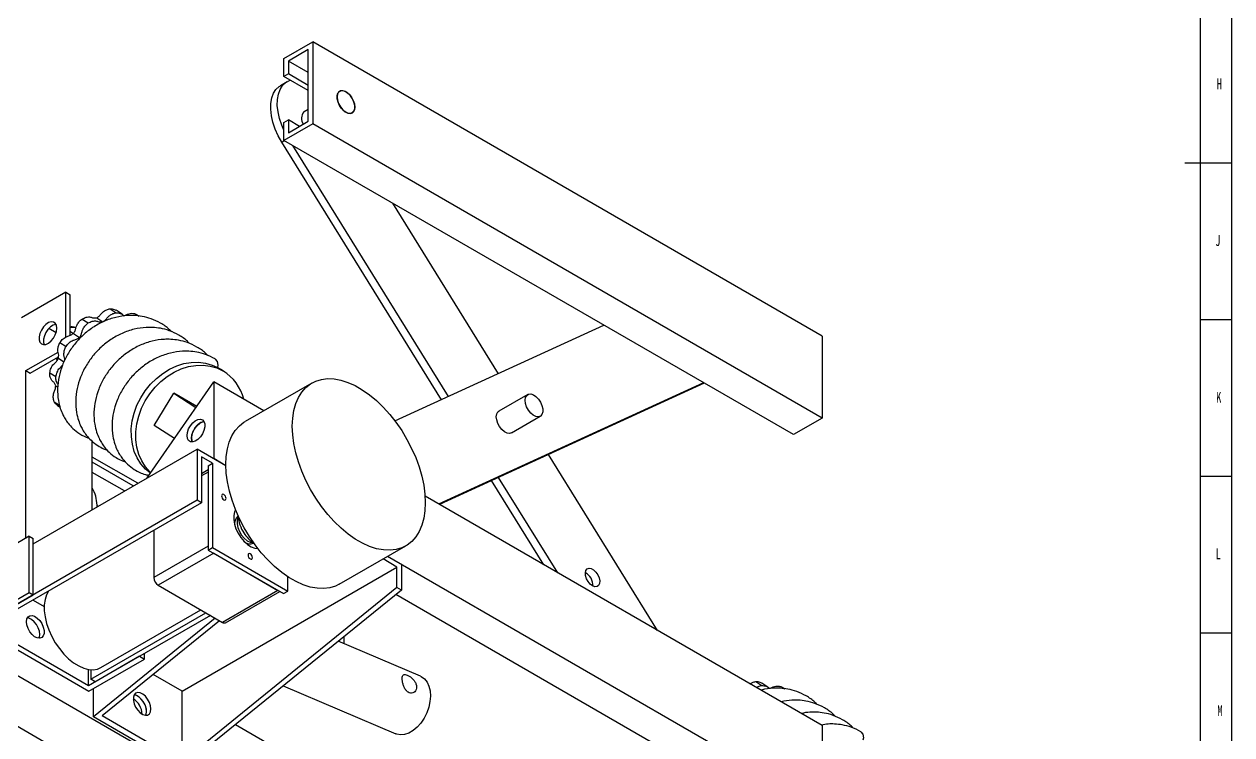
# Model space of a CAD drawing. Header units: millimetres. Extents: x 0 to 1189, y -577 to 841.
# Drawn here: x 803.5 to 1189, y 238 to 464.8 of the extents above; entities that cross this region are included whole.
import ezdxf

# ---------------------------------------------------------------- set-up
doc = ezdxf.new("R2010")
doc.units = ezdxf.units.MM
doc.layers.add('10', color=7, linetype='Continuous')
doc.layers.add('5', color=7, linetype='Continuous')
doc.styles.add('SLDTEXTSTYLE5', font='TXT', dxfattribs={"width": 0.7})

msp = doc.modelspace()

# ---------------------------------------------------------------- linework, layer by layer
at = {"color": 7, "linetype": 'Continuous', "lineweight": 25}
for p, q in [((886.44645, 453.83863), (895.63884, 459.14528)), ((895.63884, 459.14528), (895.63884, 433.01597)), ((1058.2734, 365.25835), (895.63884, 459.14528)), ((894.22462, 456.69579), (887.86066, 453.02195)), ((894.22462, 433.83265), (894.22462, 456.69579)), ((886.44645, 448.12285), (886.44645, 453.83863)), ((887.86066, 453.02195), (887.86066, 448.93925)), ((894.22462, 449.34811), (887.86066, 453.02195)), ((887.86066, 448.93925), (886.44645, 448.12285)), ((894.22463, 443.6326), (886.44645, 448.12285)), ((894.22462, 445.26541), (887.86066, 448.93925)), ((887.43234, 446.41704), (885.31102, 445.19242)), ((892.82586, 436.82243), (892.93189, 436.8905)), ((894.22462, 437.63677), (892.93189, 436.8905)), ((886.44645, 433.42511), (887.86066, 434.24151)), ((886.44645, 427.70932), (886.44645, 433.42511)), ((895.63884, 433.01597), (886.44645, 427.70932)), ((887.86066, 434.24151), (887.86066, 430.15881)), ((891.39677, 432.20016), (887.86066, 434.24151)), ((887.86066, 430.15881), (894.22462, 433.83265)), ((1058.2734, 339.12904), (895.63884, 433.01597)), ((936.69538, 344.97794), (885.72963, 427.17016)), ((1049.08102, 333.82239), (886.44645, 427.70932)), ((938.93878, 346.00569), (889.29605, 426.06428)), ((921.07224, 407.72028), (954.82687, 353.28434)), ((816.79643, 379.25773), (802.6543, 371.09365)), ((816.79643, 364.92552), (816.79643, 379.25773)), ((816.79643, 379.25773), (818.21064, 378.44132)), ((818.21064, 365.5007), (818.21064, 378.44132)), ((830.97655, 374.00454), (832.91032, 372.73732)), ((822.02259, 370.7253), (823.95635, 369.45808)), ((826.68697, 371.12488), (828.62074, 369.85767)), ((834.81154, 372.2318), (832.87777, 373.49901)), ((839.43031, 372.21657), (840.27516, 371.66293)), ((813.718, 366.33953), (811.39073, 367.68303)), ((921.89618, 338.19813), (988.58151, 368.74801)), ((814.96763, 363.25751), (816.90139, 361.99029)), ((819.25721, 366.13717), (821.19097, 364.86995)), ((1058.2734, 365.25835), (1058.2734, 339.12904)), ((804.06851, 354.24873), (814.37186, 360.19673)), ((805.48272, 353.43233), (814.51543, 358.6468)), ((814.46742, 358.1903), (816.2516, 357.0211)), ((865.53615, 355.10912), (866.17775, 354.71414)), ((867.62808, 353.76373), (866.17775, 354.71414)), ((804.06851, 300.77156), (804.06851, 354.24873)), ((804.06851, 354.24873), (805.48272, 353.43233)), ((811.70204, 353.60217), (813.6358, 352.33495)), ((813.60104, 349.41362), (814.25071, 348.98788)), ((842.81153, 320.04091), (864.02588, 350.66086)), ((845.08448, 336.79707), (851.27681, 347.07096)), ((851.27681, 347.07096), (858.33442, 342.44603)), ((858.60693, 342.83937), (851.27681, 347.07096)), ((864.02588, 350.66086), (864.02588, 326.16464)), ((879.99096, 341.44442), (864.02588, 350.66086)), ((895.34259, 350.30673), (874.12939, 338.06061)), ((1020.3577, 350.40401), (935.8094, 311.67075)), ((1020.60184, 350.26306), (936.05354, 311.5298)), ((813.10084, 344.34641), (814.83322, 343.21115)), ((814.20869, 343.11511), (814.98187, 342.60843)), ((964.26282, 346.63228), (955.07043, 341.32563)), ((959.07011, 334.39724), (968.26249, 339.70389)), ((851.50545, 332.58935), (845.08448, 336.79707)), ((1058.2734, 339.12904), (1049.08102, 333.82239)), ((825.28171, 309.92116), (825.28171, 331.70483)), ((806.39668, 299.01907), (858.72258, 329.22617)), ((858.72258, 329.22617), (858.72258, 312.89535)), ((867.91788, 323.91783), (858.72258, 329.22617)), ((839.79871, 318.30165), (825.28171, 326.68214)), ((838.3845, 317.48525), (825.28171, 325.04932)), ((863.67233, 324.73566), (860.1368, 326.77668)), ((860.1368, 326.77668), (860.1368, 312.07894)), ((862.25811, 323.91925), (863.67233, 324.73566)), ((862.25811, 323.91925), (862.25811, 296.9734)), ((863.67233, 324.73566), (863.67233, 297.78981)), ((867.91788, 323.91783), (864.02588, 326.16464)), ((970.83704, 327.46482), (1005.62054, 271.36963)), ((835.55664, 315.85276), (825.28171, 321.78435)), ((862.25811, 322.55448), (860.13679, 321.32988)), ((973.84435, 289.71363), (954.94895, 320.18616)), ((969.35756, 292.3038), (952.70555, 319.15842)), ((858.72258, 312.89535), (792.25454, 274.52417)), ((860.1368, 312.07894), (858.72258, 312.89535)), ((1058.2734, 240.97378), (931.48033, 314.16986)), ((860.1368, 312.07894), (793.66876, 273.70776)), ((826.80152, 310.79853), (826.80152, 311.33311)), ((827.06872, 310.95278), (826.80152, 311.10703)), ((871.81225, 307.85622), (871.77913, 307.8371)), ((805.12917, 301.38387), (755.6317, 272.80958)), ((805.12917, 283.41997), (805.12917, 301.38387)), ((805.12917, 301.38387), (806.39668, 300.65215)), ((844.93399, 303.30255), (844.93399, 288.19728)), ((806.39668, 282.68825), (806.39668, 300.65215)), ((862.25811, 296.9734), (863.67233, 297.78981)), ((862.25811, 296.9734), (886.29975, 283.09446)), ((863.67233, 297.78981), (887.71396, 283.91087)), ((876.77873, 299.17661), (876.81184, 299.19573)), ((904.12695, 286.09767), (925.34016, 298.3438)), ((864.02588, 295.95289), (846.34821, 285.74779)), ((864.02588, 295.95289), (884.53198, 284.11497)), ((922.5089, 291.58657), (918.07197, 294.14796)), ((1058.2734, 214.84447), (919.48641, 294.9645)), ((923.92311, 292.40325), (919.48641, 294.9645)), ((853.91954, 251.99078), (922.5089, 291.58657)), ((922.5089, 285.05425), (922.5089, 291.58657)), ((923.92311, 292.40325), (923.92311, 284.23784)), ((846.34821, 285.74779), (866.85431, 273.90987)), ((887.71396, 283.91087), (887.71396, 288.45382)), ((787.4515, 273.21486), (805.12917, 283.41997)), ((790.13322, 273.29956), (806.39668, 282.68825)), ((805.12917, 283.41997), (806.39668, 282.68825)), ((923.92311, 284.23784), (853.91953, 227.49482)), ((922.5089, 285.05425), (853.91954, 229.45755)), ((884.53198, 284.11497), (866.85431, 273.90987)), ((867.85423, 273.81085), (885.1177, 283.77685)), ((886.29975, 283.09446), (887.71396, 283.91087)), ((1020.79674, 225.86599), (922.15932, 282.80816)), ((923.92311, 284.23784), (922.5089, 285.05425)), ((806.39875, 281.05663), (809.93817, 279.01336)), ((828.03821, 259.49262), (859.93333, 277.90527)), ((824.78146, 255.74678), (861.54929, 276.9724)), ((864.45914, 275.29257), (825.63526, 243.82298)), ((862.9635, 276.15599), (826.19567, 254.93037)), ((828.46369, 244.1529), (865.87335, 274.47616)), ((787.4515, 273.21486), (824.22105, 251.98826)), ((824.07435, 253.70576), (790.13322, 273.29956)), ((929.99212, 256.79006), (903.78402, 267.91363)), ((905.53834, 269.33563), (905.53834, 267.16905)), ((787.4515, 265.04946), (1026.45359, 127.07649)), ((840.33781, 263.09446), (824.07435, 253.70576)), ((824.22105, 251.98826), (841.89872, 262.19336)), ((840.33781, 263.09446), (841.89872, 262.19336)), ((841.89872, 262.19336), (841.89872, 263.99556)), ((824.07435, 253.70576), (824.07435, 258.8947)), ((824.78146, 258.80854), (824.78146, 255.74678)), ((1012.31145, 118.91241), (773.30937, 256.88538)), ((826.19567, 254.93037), (824.78146, 255.74678)), ((853.91954, 251.99078), (844.69963, 257.31332)), ((1037.03803, 255.04779), (1038.97179, 253.78056)), ((1040.87302, 253.27504), (1038.93926, 254.54225)), ((825.63526, 243.82298), (825.63526, 252.80466)), ((853.91954, 229.45755), (853.91954, 251.99078)), ((886.19149, 253.65359), (922.17816, 238.37968)), ((1045.49179, 253.25981), (1046.33664, 252.70617)), ((853.91953, 227.49482), (825.63526, 243.82298)), ((828.46369, 244.1529), (853.91954, 229.45755)), ((870.98153, 241.32482), (959.98555, 189.94389)), ((1058.2734, 240.97378), (1058.2734, 214.84447))]:
    msp.add_line(p, q, dxfattribs=at)
at = {"color": 8, "linetype": 'Continuous', "lineweight": 25}
for p, q in [((885.72963, 427.17016), (886.55501, 427.64665)), ((862.25812, 321.87797), (860.13679, 320.65335)), ((862.25812, 298.19828), (844.93399, 288.19728))]:
    msp.add_line(p, q, dxfattribs=at)
at = {"color": 7, "linetype": 'Continuous', "lineweight": 25, "flags": 128}
for points in [[(885.72963, 427.17016), (884.58145, 429.22438), (883.63588, 431.35189), (882.91623, 433.50034), (882.4402, 435.61681), (882.21952, 437.64919), (882.25962, 439.54743), (882.55952, 441.26481), (883.11183, 442.759), (883.90295, 443.99324), (884.9134, 444.93715), (885.31102, 445.19242)], [(886.44645, 430.97588), (885.75721, 432.57651), (885.03755, 434.72496), (884.56152, 436.84142), (884.34084, 438.87381), (884.38095, 440.77205), (884.68084, 442.48942), (885.23316, 443.98362), (886.02427, 445.21786), (887.03473, 446.16176), (888.23963, 446.79207), (888.56731, 446.8985)], [(903.41701, 441.59038), (903.54267, 440.55512), (903.90848, 439.46677), (904.48195, 438.42203), (905.2121, 437.51371), (906.03407, 436.82256), (906.87483, 436.40996), (907.65966, 436.31258), (908.31882, 436.53907), (908.79377, 437.06931), (909.04228, 437.85619), (909.04228, 438.82978), (908.79377, 439.90359), (908.31882, 440.98218), (907.65966, 441.96974), (906.87483, 442.7785), (906.03407, 443.33662), (905.2121, 443.59448), (904.48195, 443.5292), (903.90848, 443.14656), (903.54267, 442.48056), (903.41701, 441.59038)], [(903.44172, 442.00687), (903.67623, 442.80667), (904.13903, 443.3533), (904.78899, 443.59822), (905.56836, 443.51964), (906.40789, 443.12455), (907.233, 442.44808), (907.97035, 441.5503), (908.55443, 440.511), (908.93335, 439.42253), (909.07344, 438.3816), (908.96225, 437.48071), (908.60966, 436.79989), (908.047, 436.39964), (907.32426, 436.31553), (906.50566, 436.55503), (905.66394, 437.09687), (904.87389, 437.89289), (904.20571, 438.87236), (903.71877, 439.94826), (903.45633, 441.02498), (903.44172, 442.00687)], [(813.968, 367.82642), (813.84235, 368.7166), (813.47654, 369.3826), (812.90307, 369.76524), (812.17292, 369.83053), (811.35095, 369.57266), (810.51019, 369.01454), (809.72537, 368.20578), (809.06619, 367.21822), (808.59125, 366.13962), (808.34274, 365.06582), (808.34274, 364.09223), (808.59125, 363.30535), (809.06619, 362.77511), (809.72537, 362.54862), (810.51019, 362.64599), (811.35095, 363.0586), (812.17292, 363.74975), (812.90307, 364.65806), (813.47654, 365.70281), (813.84235, 366.79116), (813.968, 367.82642)], [(813.71738, 369.0259), (813.58713, 369.01412), (812.76516, 368.75625), (811.9244, 368.19813), (811.13958, 367.38937), (810.48041, 366.40182), (810.00546, 365.32321), (809.75695, 364.24941), (809.75695, 363.27582), (809.97599, 362.54491)], [(843.84681, 321.53519), (842.28494, 322.83214), (840.82713, 324.48831), (839.62607, 326.38534), (838.70322, 328.4894), (838.07502, 330.76292), (837.75269, 333.16533), (837.742, 335.65376), (838.04313, 338.18383), (838.65069, 340.71035), (839.55385, 343.18826), (840.7365, 345.57333), (842.17753, 347.82301), (843.85123, 349.89715), (845.72772, 351.75873), (847.77352, 353.37454), (849.95213, 354.71573), (852.22467, 355.75839), (854.55058, 356.48389), (856.88835, 356.87931), (859.19627, 356.93756), (861.43317, 356.65763), (863.5591, 356.0445), (865.53615, 355.10912)], [(843.94767, 321.68077), (843.73526, 321.88172), (842.27745, 323.5379), (841.07639, 325.43493), (840.15354, 327.53898), (839.52534, 329.8125), (839.20302, 332.21491), (839.19232, 334.70335), (839.49345, 337.23341), (840.10101, 339.75993), (841.00418, 342.23785), (842.18683, 344.62292), (843.62786, 346.8726), (845.30155, 348.94674), (847.17805, 350.80832), (849.22385, 352.42412), (851.40246, 353.76532), (853.67499, 354.80798), (856.0009, 355.53348), (858.33867, 355.92889), (860.6466, 355.98715), (862.88349, 355.70722), (865.00943, 355.09409), (866.98648, 354.15871)], [(864.47987, 357.97152), (864.55349, 357.95311), (865.15096, 357.18885), (865.33536, 356.00654), (865.19928, 355.25376)], [(896.63406, 313.54295), (894.96399, 316.32803), (893.4742, 319.20688), (892.18217, 322.14574), (891.10303, 325.11015), (890.24945, 328.06536), (889.63143, 330.97672), (889.25621, 333.8101), (889.1282, 336.53227), (889.24889, 339.11133), (889.61687, 341.51704), (890.22783, 343.72119), (891.0746, 345.69794), (892.14726, 347.42411), (893.43322, 348.87947), (894.91742, 350.04696), (896.58245, 350.91288), (898.40879, 351.46708), (900.37503, 351.70308), (902.45812, 351.61809), (904.63363, 351.21312), (906.87605, 350.49292), (909.15911, 349.46592), (911.45603, 348.14417), (913.73987, 346.54317), (915.98388, 344.68168), (918.16173, 342.58153), (920.24789, 340.26735), (922.21791, 337.76625), (924.04869, 335.10758), (925.71876, 332.32249), (927.20855, 329.44364), (928.50058, 326.50478), (929.57972, 323.54037), (930.4333, 320.58517), (931.05132, 317.6738), (931.42654, 314.84043), (931.55455, 312.11825), (931.43386, 309.53919), (931.06588, 307.13349), (930.45492, 304.92934), (929.60815, 302.95259), (928.53549, 301.22642), (927.24953, 299.77105), (925.76533, 298.60357), (924.1003, 297.73765), (922.27396, 297.18344), (920.30772, 296.94744), (918.22464, 297.03243), (916.04913, 297.4374), (913.8067, 298.15761), (911.52364, 299.1846), (909.22673, 300.50635), (906.94288, 302.10735), (904.69887, 303.96884), (902.52102, 306.06899), (900.43486, 308.38318), (898.46484, 310.88427), (896.63406, 313.54295)], [(963.43423, 344.80585), (963.56116, 345.69507), (963.92812, 346.35977), (964.50251, 346.74086), (965.23331, 346.80451), (966.05556, 346.54503), (966.89622, 345.98551), (967.68058, 345.17563), (968.33895, 344.18739), (968.81284, 343.10857), (969.06013, 342.03504), (969.05885, 341.06218), (968.80912, 340.27645), (968.33312, 339.74765), (967.67316, 339.52277), (966.88786, 339.62179), (966.04702, 340.03592), (965.22533, 340.72835), (964.49581, 341.63756), (963.92329, 342.68277), (963.55863, 343.7711), (963.43423, 344.80585)], [(959.07011, 334.39724), (958.44254, 334.21324), (957.65257, 334.32908), (956.81087, 334.75879), (955.99221, 335.46417), (955.26935, 336.38257), (954.7065, 337.43237), (954.35369, 338.52029), (954.24225, 339.54967), (954.3821, 340.42904), (954.76081, 341.08027), (955.07043, 341.32563)], [(855.5406, 333.5143), (855.66626, 334.54956), (856.03207, 335.63791), (856.60553, 336.68266), (857.33568, 337.59096), (858.15766, 338.28213), (858.99841, 338.69472), (859.78325, 338.79211), (860.44241, 338.56561), (860.91735, 338.03537), (861.16586, 337.24849), (861.16586, 336.2749), (860.91735, 335.2011), (860.44241, 334.1225), (859.78325, 333.13495), (858.99841, 332.32618), (858.15766, 331.76807), (857.33568, 331.51019), (856.60553, 331.57548), (856.03207, 331.95812), (855.66626, 332.62412), (855.5406, 333.5143)], [(856.95481, 332.69789), (857.08047, 333.73315), (857.44629, 334.8215), (858.01975, 335.86625), (858.7499, 336.77455), (859.57188, 337.46572), (860.41262, 337.87831), (860.94684, 337.97941)], [(875.42085, 301.29683), (873.75079, 304.08191), (872.261, 306.96076), (870.96896, 309.89962), (869.88983, 312.86403), (869.03625, 315.81924), (868.41822, 318.7306), (868.04301, 321.56397), (867.915, 324.28615), (868.03569, 326.86521), (868.40367, 329.27092), (869.01463, 331.47506), (869.8614, 333.45181), (870.93405, 335.17799), (872.22002, 336.63335), (873.70422, 337.80083), (874.12939, 338.06061)], [(857.20544, 331.49841), (857.08047, 331.80771), (856.95481, 332.69789)], [(867.96477, 313.46586), (867.91095, 313.80941), (867.75767, 314.1628), (867.52827, 314.47223), (867.25767, 314.6906), (866.98707, 314.78466), (866.75766, 314.74009), (866.60439, 314.56367), (866.55056, 314.28227), (866.60439, 313.93872), (866.75766, 313.58533), (866.98707, 313.27589), (867.25767, 313.05752), (867.52827, 312.96346), (867.75767, 313.00804), (867.91095, 313.18445), (867.96477, 313.46586)], [(870.98495, 309.85988), (870.66746, 309.17995), (870.42094, 308.02897), (870.42094, 306.70472), (870.66746, 305.26911), (871.14898, 303.78928), (871.84298, 302.33441), (872.717, 300.97254), (873.73019, 299.76735), (874.83517, 298.77519), (875.98026, 298.04244), (877.11193, 297.60339), (878.13326, 297.47731)], [(871.83029, 307.57768), (871.7432, 307.41366), (871.48343, 306.493), (871.48343, 305.38114), (871.7432, 304.16056), (872.24349, 302.92176), (872.94717, 301.75663), (873.80206, 300.75158), (874.74477, 299.98116), (875.70537, 299.50249), (876.57966, 299.35064)], [(904.12695, 286.09767), (902.8871, 285.49152), (901.06075, 284.93732), (899.09452, 284.70132), (897.01143, 284.78631), (894.83592, 285.19128), (892.59349, 285.91148), (890.31043, 286.93848), (888.01352, 288.26023), (885.72967, 289.86123), (883.48567, 291.72272), (881.30782, 293.82287), (879.22165, 296.13706), (877.25163, 298.63815), (875.42085, 301.29683)], [(876.40025, 294.55287), (876.34643, 294.89641), (876.19315, 295.24981), (875.96374, 295.55924), (875.69315, 295.77761), (875.42255, 295.87167), (875.19315, 295.8271), (875.03987, 295.65068), (874.98604, 295.36927), (875.03987, 295.02572), (875.19315, 294.67233), (875.42255, 294.3629), (875.69315, 294.14453), (875.96374, 294.05047), (876.19315, 294.09504), (876.34643, 294.27146), (876.40025, 294.55287)], [(983.24654, 291.00142), (983.83739, 291.20589), (984.54963, 291.08918), (985.30607, 290.66395), (986.02475, 289.97626), (986.62778, 289.10065), (987.04981, 288.132), (987.24512, 287.17528), (987.19253, 286.33416), (986.89775, 285.6998), (986.39272, 285.34092), (985.73216, 285.29644), (984.98767, 285.57116), (984.23991, 286.13531), (983.56992, 286.92777), (983.0503, 287.86265), (982.73736, 288.83864), (982.66502, 289.75), (982.8411, 290.49794), (983.24654, 291.00142)], [(811.36114, 283.92135), (810.70117, 282.74106), (810.21122, 281.23612), (809.96334, 279.52603), (809.96334, 277.65086), (810.21122, 275.65457), (810.70117, 273.58395), (811.4217, 271.48753), (812.35594, 269.41445), (813.48197, 267.41331), (814.77341, 265.531), (816.19999, 263.81165), (817.72826, 262.29556), (819.32241, 261.01826), (820.94508, 260.00969), (822.55822, 259.2935), (824.12402, 258.88646), (825.6058, 258.79812), (826.96881, 259.03056), (828.03821, 259.49262)], [(804.27536, 274.11742), (804.40102, 275.0076), (804.76683, 275.6736), (805.34029, 276.05624), (806.07045, 276.12153), (806.89242, 275.86366), (807.73317, 275.30555), (808.518, 274.49678), (809.17717, 273.50922), (809.65211, 272.43063), (809.90062, 271.35683), (809.90062, 270.38323), (809.65211, 269.59636), (809.17717, 269.06611), (808.518, 268.83962), (807.73317, 268.937), (806.89242, 269.3496), (806.07045, 270.04076), (805.34029, 270.94906), (804.76683, 271.99381), (804.40102, 273.08217), (804.27536, 274.11742)], [(808.518, 270.03538), (808.39234, 271.07064), (808.02653, 272.159), (807.45307, 273.20374), (806.72291, 274.11205), (805.90094, 274.80321), (805.06019, 275.21581), (804.52598, 275.3169)], [(808.26737, 268.83591), (808.39234, 269.14521), (808.518, 270.03538)], [(929.99212, 256.79006), (930.29318, 256.64796), (931.30683, 255.91617), (932.13175, 254.88325), (932.73812, 253.58656), (933.10404, 252.07294), (933.21628, 250.39712), (933.07079, 248.61966), (932.67281, 246.80479), (932.03674, 245.01812), (931.18556, 243.32421), (930.15004, 241.78431), (928.9676, 240.45404), (927.68098, 239.38151), (926.33669, 238.60546), (924.9833, 238.15396), (923.66974, 238.04331), (922.44347, 238.27752), (922.17816, 238.37968)], [(844.02004, 246.27406), (843.89438, 247.30932), (843.52857, 248.39768), (842.95511, 249.44242), (842.22496, 250.35073), (841.40298, 251.04189), (840.56223, 251.45449), (839.7774, 251.55187), (839.11823, 251.32537), (838.64329, 250.79513), (838.39478, 250.00826), (838.39478, 249.03466), (838.64329, 247.96086), (839.11823, 246.88226), (839.7774, 245.89471), (840.56223, 245.08594), (841.40298, 244.52783), (842.22496, 244.26996), (842.95511, 244.33525), (843.52857, 244.71789), (843.89438, 245.38389), (844.02004, 246.27406)], [(842.60583, 245.45765), (842.48017, 246.49291), (842.11435, 247.58127), (841.54089, 248.62601), (840.81074, 249.53432), (839.98877, 250.22548), (839.14801, 250.63808), (838.61381, 250.73917)], [(842.3552, 244.25818), (842.41031, 244.37726), (842.59792, 245.21814), (842.53491, 246.22538), (842.22689, 247.30949), (841.70122, 248.37414), (841.00461, 249.32473), (840.19895, 250.07679), (839.35584, 250.56351), (838.61381, 250.73917)], [(842.3552, 244.25818), (842.48017, 244.56748), (842.60583, 245.45765)], [(1070.54135, 239.01476), (1070.61497, 238.99636), (1071.21244, 238.23209), (1071.39684, 237.04978), (1071.26075, 236.297)]]:
    msp.add_lwpolyline(points, dxfattribs=at)
at = {"color": 8, "linetype": 'Continuous', "lineweight": 25, "flags": 128}
msp.add_lwpolyline([(813.76494, 358.21354), (813.90187, 358.05194), (814.13855, 357.80779)], dxfattribs=at)
at = {"color": 7, "linetype": 'Continuous', "lineweight": 25}
for centre, radius, start, end in [((895.4133, 434.71336), 3.33812, 140.8158526, 212.8896976), ((859.51016, 341.73653), 14.49848, 13.5380568, 58.9582759), ((861.43198, 332.93476), 4.46394, 143.3736891, 198.7698563), ((861.83531, 333.61889), 4.45011, 101.5166491, 153.5948822), ((814.58485, 310.90713), 12.2241, 1.9970271, 28.9474955), ((873.75142, 305.52168), 3.04156, 130.4245685, 194.0070578), ((883.04885, 308.70659), 11.26872, 184.3278308, 213.761802), ((882.85488, 308.15442), 10.80631, 211.8991257, 235.9986189), ((875.70627, 301.79476), 2.82928, 223.2825872, 292.2751255), ((980.37984, 285.59942), 4.74923, 358.767232, 61.2274597), ((848.00442, 288.337), 3.07361, 182.6054441, 237.3946177), ((867.44015, 274.72764), 1.00597, 234.3828198, 294.3067517), ((835.18227, 244.43776), 6.01277, 1.9343493, 58.0602788)]:
    msp.add_arc(centre, radius, start, end, dxfattribs=at)
at = {"color": 8, "linetype": 'Continuous', "lineweight": 25}
msp.add_arc((818.94615, 363.48466), 4.58699, 75.872096, 99.2269877, dxfattribs=at)
at = {"color": 7, "linetype": 'Continuous', "lineweight": 25}
for points, knots in [([(826.68697, 371.12488), (826.97598, 371.28537), (827.5533, 371.60597), (828.1524, 372.46518), (828.93192, 373.21254), (829.90715, 373.75845), (830.61984, 373.92246), (830.97655, 374.00454)], [0, 0, 0, 0, 0.186139733, 0.371831654, 0.557475664, 0.778509892, 1, 1, 1, 1]), ([(830.97655, 374.00454), (831.42894, 373.98797), (832.12466, 373.9625), (832.65243, 373.57209), (832.83702, 373.43555)], [0, 0, 0, 0, 0.650245314, 1, 1, 1, 1]), ([(850.57154, 366.66571), (850.33312, 366.92155), (849.31946, 368.00925), (847.13653, 369.46364), (844.21996, 370.84226), (841.37991, 371.58966), (838.89394, 371.87594), (836.08133, 371.86918), (832.77234, 371.37558), (828.95177, 370.05927), (825.38888, 368.09268), (822.22696, 365.59865), (819.52462, 362.70262), (817.31431, 359.46212), (815.64059, 355.97992), (814.54857, 352.31153), (814.07815, 348.50506), (814.30528, 345.08964), (814.9847, 342.33297), (815.75331, 340.40631), (816.60281, 338.83235), (817.65348, 337.30613), (819.16123, 335.63034), (821.34654, 333.99008), (823.14339, 332.98498), (824.21548, 332.71665), (824.25463, 332.70685)], [0, 0, 0, 0, 0.015004714, 0.063793692, 0.111895239, 0.153687502, 0.188812735, 0.217718794, 0.271717786, 0.326805588, 0.381361755, 0.433867151, 0.485760756, 0.537252857, 0.588983332, 0.640548433, 0.693589685, 0.749816948, 0.788151801, 0.820006202, 0.844246515, 0.870346798, 0.905343157, 0.948718967, 0.998127475, 1, 1, 1, 1]), ([(819.25721, 366.13717), (819.45926, 366.42041), (819.86289, 366.98619), (820.03453, 367.9799), (820.43187, 368.98668), (821.11165, 369.9458), (821.71873, 370.46529), (822.02259, 370.7253)], [0, 0, 0, 0, 0.186139162, 0.37183143, 0.557474271, 0.778509587, 1, 1, 1, 1]), ([(822.02259, 370.7253), (822.4613, 370.93941), (823.33424, 371.36543), (824.62705, 371.45753), (825.61762, 370.97331), (826.33129, 371.07447), (826.68697, 371.12488)], [0, 0, 0, 0, 0.282280305, 0.561684376, 0.781547577, 1, 1, 1, 1]), ([(823.95635, 369.45808), (824.39506, 369.67219), (825.26801, 370.09821), (826.56082, 370.19031), (827.55139, 369.70609), (828.26505, 369.80725), (828.62074, 369.85767)], [0, 0, 0, 0, 0.282280182, 0.56168413, 0.781547235, 1, 1, 1, 1]), ([(828.62074, 369.85767), (828.90975, 370.01816), (829.48706, 370.33875), (830.08616, 371.19796), (830.86568, 371.94532), (831.84092, 372.49123), (832.5536, 372.65524), (832.91032, 372.73732)], [0, 0, 0, 0, 0.186139203, 0.371831392, 0.557475669, 0.778510216, 1, 1, 1, 1]), ([(832.91032, 372.73732), (833.3489, 372.70075), (834.22159, 372.62797), (835.05721, 372.13468), (835.36647, 371.7207), (835.42079, 371.648)], [0, 0, 0, 0, 0.454404085, 0.904176014, 1, 1, 1, 1]), ([(835.25822, 371.8554), (835.39152, 371.85768), (835.82206, 371.86504), (836.52627, 372.30523), (837.47979, 372.58032), (838.48894, 372.57065), (839.11631, 372.33468), (839.43031, 372.21657)], [0, 0, 0, 0, 0.09282849, 0.299811005, 0.50673966, 0.753115786, 1, 1, 1, 1]), ([(819.08191, 366.05258), (819.03796, 366.13458), (818.91528, 366.36343), (818.5629, 366.55216), (818.24504, 366.59689), (818.21064, 366.60173)], [0, 0, 0, 0, 0.332423372, 0.927760349, 1, 1, 1, 1]), ([(820.05538, 367.92772), (819.85516, 367.99334), (819.2739, 368.18384), (818.62863, 368.23663), (818.21784, 368.15524), (818.21065, 368.15382)], [0, 0, 0, 0, 0.340476076, 0.988456882, 1, 1, 1, 1]), ([(856.37283, 362.86405), (856.13441, 363.11989), (855.12076, 364.20759), (852.93784, 365.66199), (850.02126, 367.04061), (847.1812, 367.788), (844.69524, 368.07429), (841.88263, 368.06754), (838.57364, 367.57393), (834.75307, 366.25762), (831.19018, 364.29102), (828.02825, 361.797), (825.32592, 358.90096), (823.11561, 355.66047), (821.44189, 352.17827), (820.34987, 348.50987), (819.87944, 344.70341), (820.10657, 341.28797), (820.786, 338.53133), (821.55459, 336.6046), (822.40416, 335.03087), (823.45454, 333.50364), (824.96394, 331.83351), (826.84248, 330.39316), (828.61669, 329.41719), (829.64907, 329.06185), (830.03402, 328.92936)], [0, 0, 0, 0, 0.0150110399, 0.063820449, 0.1119422247, 0.1537520225, 0.1888919113, 0.2178100772, 0.2718317228, 0.3269426732, 0.3815217277, 0.4340492459, 0.4859646019, 0.5374783041, 0.5892304204, 0.6408172132, 0.693880661, 0.7501315615, 0.7884824967, 0.8203502243, 0.8446007386, 0.8707119201, 0.9057229967, 0.9491169921, 0.9810271986, 1, 1, 1, 1]), ([(821.19097, 364.86995), (821.39303, 365.15319), (821.79665, 365.71897), (821.96829, 366.71268), (822.36564, 367.71946), (823.04542, 368.67858), (823.6525, 369.19807), (823.95635, 369.45808)], [0, 0, 0, 0, 0.186139162, 0.37183143, 0.557474271, 0.778509587, 1, 1, 1, 1]), ([(814.46742, 358.1903), (814.52839, 358.52038), (814.65017, 359.17976), (814.34836, 360.0417), (814.25706, 361.03815), (814.45924, 362.15346), (814.79805, 362.88924), (814.96763, 363.25751)], [0, 0, 0, 0, 0.1861401618, 0.371832777, 0.5574757943, 0.7785103463, 1, 1, 1, 1]), ([(814.96763, 363.25751), (815.28821, 363.66467), (815.92609, 364.47483), (817.12376, 365.25856), (818.30194, 365.43068), (818.93947, 365.90218), (819.25721, 366.13717)], [0, 0, 0, 0, 0.282280515, 0.56168407, 0.781546685, 1, 1, 1, 1]), ([(816.90139, 361.99029), (817.22197, 362.39745), (817.85986, 363.20761), (819.05753, 363.99134), (820.2357, 364.16346), (820.87323, 364.63496), (821.19097, 364.86995)], [0, 0, 0, 0, 0.282280515, 0.56168407, 0.781546685, 1, 1, 1, 1]), ([(858.68833, 361.79416), (857.69232, 362.30365), (855.83094, 363.25579), (852.98076, 363.98283), (850.49687, 364.27332), (847.68375, 364.26553), (844.37499, 363.77238), (840.55435, 362.45593), (836.99148, 360.48937), (833.82955, 357.99535), (831.12722, 355.09931), (828.91691, 351.85881), (827.24318, 348.37661), (826.15117, 344.70821), (825.68074, 340.90176), (825.90787, 337.48631), (826.5873, 334.72967), (827.35589, 332.80294), (828.20545, 331.22922), (829.25584, 329.70198), (830.76524, 328.03186), (832.64377, 326.5915), (834.418, 325.61554), (835.45037, 325.2602), (835.83532, 325.1277)], [0, 0, 0, 0, 0.051402251, 0.096062272, 0.133597761, 0.164487333, 0.222191697, 0.281059585, 0.339359358, 0.395467636, 0.450922061, 0.505947661, 0.56122786, 0.616331309, 0.673012155, 0.733097746, 0.774063109, 0.808103297, 0.834006998, 0.861898209, 0.899296021, 0.945648242, 0.979733811, 1, 1, 1, 1]), ([(816.45636, 357.44764), (816.47995, 357.59791), (816.55483, 358.07498), (816.27335, 358.77219), (816.19367, 359.77167), (816.39224, 360.88605), (816.73156, 361.62196), (816.90139, 361.99029)], [0, 0, 0, 0, 0.094950083, 0.301448891, 0.507892543, 0.753693224, 1, 1, 1, 1]), ([(864.48963, 357.9925), (863.49362, 358.50199), (861.63224, 359.45413), (858.78205, 360.18118), (856.29817, 360.47166), (853.48506, 360.46388), (850.1763, 359.97073), (846.35565, 358.65428), (842.79278, 356.68772), (839.63085, 354.19369), (836.92851, 351.29765), (834.71821, 348.05715), (833.04448, 344.57496), (831.95245, 340.90656), (831.48205, 337.1001), (831.70918, 333.68465), (832.38859, 330.92804), (833.15717, 329.00124), (834.0068, 327.42769), (835.05692, 325.89973), (836.56773, 324.23354), (838.44014, 322.776), (840.41271, 321.74926), (841.99061, 321.11332), (843.0009, 320.95157), (843.39836, 320.88793)], [0, 0, 0, 0, 0.049901283, 0.093257172, 0.129696508, 0.159684066, 0.215703391, 0.272852262, 0.329449609, 0.383919611, 0.437754697, 0.491173288, 0.544839237, 0.598333744, 0.653359333, 0.711690323, 0.751459543, 0.784505694, 0.809652958, 0.836729725, 0.873035463, 0.918034148, 0.951124375, 0.980771271, 1, 1, 1, 1]), ([(862.17413, 359.0624), (861.93616, 359.31914), (860.92443, 360.4107), (859.65737, 361.19462), (858.68833, 361.79416)], [0, 0, 0, 0, 0.235207312, 1, 1, 1, 1]), ([(811.70204, 353.60217), (811.81859, 354.09328), (812.0505, 355.07048), (812.83213, 356.33585), (813.8822, 357.11819), (814.27277, 357.83369), (814.46742, 358.1903)], [0, 0, 0, 0, 0.282281313, 0.561683723, 0.781547355, 1, 1, 1, 1]), ([(813.6358, 352.33495), (813.7504, 352.82788), (813.97844, 353.8087), (814.77622, 355.03271), (815.43324, 355.62124), (815.71483, 355.87348)], [0, 0, 0, 0, 0.366001222, 0.728269707, 1, 1, 1, 1]), ([(813.76242, 358.21209), (813.80542, 358.14851), (813.94699, 357.93921), (814.15884, 357.80021), (814.30633, 357.70344)], [0, 0, 0, 0, 0.303766306, 1, 1, 1, 1]), ([(813.60104, 349.41362), (813.50458, 349.70211), (813.31189, 350.2784), (812.6175, 350.77761), (812.06201, 351.49672), (811.73243, 352.4694), (811.71217, 353.22432), (811.70204, 353.60217)], [0, 0, 0, 0, 0.1861407029, 0.3718314225, 0.5574760748, 0.7785094581, 1, 1, 1, 1]), ([(814.35459, 349.83465), (814.25206, 349.95661), (813.93287, 350.33629), (813.67274, 351.20819), (813.64812, 351.95911), (813.6358, 352.33495)], [0, 0, 0, 0, 0.191175005, 0.595169716, 1, 1, 1, 1]), ([(813.10084, 344.34641), (812.98213, 344.78987), (812.74591, 345.67229), (812.90206, 347.08024), (813.54267, 348.26317), (813.58163, 349.03096), (813.60104, 349.41362)], [0, 0, 0, 0, 0.282279706, 0.561683832, 0.781547594, 1, 1, 1, 1]), ([(814.23103, 343.14684), (814.04707, 343.26487), (813.58199, 343.56328), (813.2821, 344.05137), (813.10084, 344.34641)], [0, 0, 0, 0, 0.395541796, 1, 1, 1, 1]), ([(925.81135, 257.07669), (925.57448, 257.15776), (925.10105, 257.31979), (924.60074, 257.2151), (924.28206, 256.8315), (924.16066, 256.14416), (924.22358, 255.23138), (924.44688, 254.21599), (924.8205, 253.1974), (925.3542, 252.27879), (926.03944, 251.60514), (926.80917, 251.28982), (927.56774, 251.3412), (928.23281, 251.72777), (928.69731, 252.41253), (928.84682, 253.30086), (928.65143, 254.25269), (928.16144, 255.17175), (927.44522, 255.99876), (926.60167, 256.68243), (926.06914, 256.94809), (925.81135, 257.07669)], [0, 0, 0, 0, 0.051733997, 0.103399702, 0.156814186, 0.211519438, 0.264393406, 0.31531012, 0.36689775, 0.42080032, 0.475370577, 0.527578325, 0.578133917, 0.630248583, 0.684714087, 0.738771471, 0.790408028, 0.841318171, 0.894062527, 0.948718803, 1, 1, 1, 1]), ([(1035.18631, 254.30167), (1035.4459, 254.46516), (1036.03803, 254.83808), (1036.67839, 254.97237), (1037.03803, 255.04779)], [0, 0, 0, 0, 0.438386344, 1, 1, 1, 1]), ([(1037.03803, 255.04779), (1037.49042, 255.03122), (1038.18614, 255.00574), (1038.71391, 254.61533), (1038.8985, 254.47878)], [0, 0, 0, 0, 0.650244325, 1, 1, 1, 1]), ([(1037.25226, 253.10903), (1037.46856, 253.2438), (1038.01782, 253.58601), (1038.61175, 253.70714), (1038.97179, 253.78056)], [0, 0, 0, 0, 0.393811095, 1, 1, 1, 1]), ([(1056.63302, 247.70895), (1056.3946, 247.96479), (1055.38094, 249.0525), (1053.19806, 250.50666), (1050.28129, 251.88625), (1047.44185, 252.63066), (1044.9541, 252.92559), (1042.14818, 252.88609), (1040.08225, 252.72193), (1038.78112, 252.27061), (1038.73331, 252.25403)], [0, 0, 0, 0, 0.054805838, 0.233013021, 0.408707902, 0.561358886, 0.689656889, 0.795239388, 0.992475677, 1, 1, 1, 1]), ([(1038.97179, 253.78056), (1039.41037, 253.74399), (1040.28307, 253.67121), (1041.11869, 253.17792), (1041.42795, 252.76394), (1041.48227, 252.69124)], [0, 0, 0, 0, 0.454405221, 0.904176214, 1, 1, 1, 1]), ([(1041.3197, 252.89864), (1041.453, 252.90092), (1041.88354, 252.90829), (1042.58775, 253.34847), (1043.54127, 253.62356), (1044.55042, 253.61389), (1045.17779, 253.37792), (1045.49179, 253.25981)], [0, 0, 0, 0, 0.0928271844, 0.2998107223, 0.5067382588, 0.7531157693, 1, 1, 1, 1]), ([(1062.43431, 243.90729), (1062.19589, 244.16313), (1061.18224, 245.25083), (1058.9993, 246.70541), (1056.0828, 248.08324), (1053.24249, 248.83305), (1050.75726, 249.11236), (1048.08903, 249.13097), (1046.2597, 248.78378), (1045.11948, 248.56737)], [0, 0, 0, 0, 0.056504587, 0.240234926, 0.421375416, 0.578757621, 0.711031747, 0.819886561, 1, 1, 1, 1]), ([(1064.7498, 242.8374), (1063.75382, 243.3466), (1061.89248, 244.29821), (1059.04205, 245.02866), (1056.5589, 245.30911), (1054.09806, 245.33553), (1052.47653, 245.03268), (1051.54409, 244.85852)], [0, 0, 0, 0, 0.2491790038, 0.4656760099, 0.6476343682, 0.7973765638, 1, 1, 1, 1]), ([(1070.55111, 239.03575), (1069.55512, 239.54483), (1067.69377, 240.49622), (1064.84333, 241.22805), (1062.36022, 241.50447), (1060.10723, 241.54087), (1058.69342, 241.28224), (1057.96871, 241.14967)], [0, 0, 0, 0, 0.2609598504, 0.4876923398, 0.6782529177, 0.8350745913, 1, 1, 1, 1]), ([(1068.23561, 240.10564), (1067.99764, 240.36238), (1066.98591, 241.45394), (1065.71885, 242.23786), (1064.7498, 242.8374)], [0, 0, 0, 0, 0.235205489, 1, 1, 1, 1])]:
    msp.add_open_spline(points, degree=3, knots=knots, dxfattribs=at)
at = {"layer": '5', "color": 7}
msp.add_line((1189, 0), (1189, 841), dxfattribs=at)
at = {"layer": '5', "color": 7, "lineweight": 25}
msp.add_line((1179, 10), (1179, 831.0501), dxfattribs=at)
at = {"layer": '5', "lineweight": 25}
msp.add_line((1189, 420.5), (1174, 420.5), dxfattribs=at)
at = {"layer": '5'}
for p, q in [((1189, 370.5), (1179, 370.5)), ((1189, 320.5), (1179, 320.5)), ((1189, 270.5), (1179, 270.5))]:
    msp.add_line(p, q, dxfattribs=at)

# ---------------------------------------------------------------- texts
at = {"layer": '10', "char_height": 3.5, "attachment_point": 2, "style": 'SLDTEXTSTYLE5'}
for s, insert in [('H', (1184.98438, 447.48752)), ('J', (1184.51528, 397.54134)), ('K', (1184.82031, 347.48752)), ('L', (1184.68056, 297.54134)), ('M', (1185.20677, 247.48752))]:
    msp.add_mtext(s, dxfattribs=dict(at, insert=insert))

doc.saveas('drawing.dxf')
